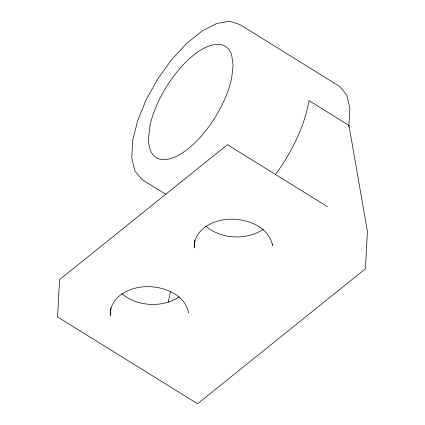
<?xml version="1.0" encoding="UTF-8"?>
<svg xmlns="http://www.w3.org/2000/svg" width="425" height="425" viewBox="0 0 425 425"><rect width="100%" height="100%" fill="white"/><g stroke="black" fill="none" stroke-linecap="round" stroke-linejoin="round"><path stroke-width="0.64" d="M110.829 307.588L110.404 315.446C109.283 296.719 130.087 286.886 146.227 286.647C163.455 286.259 184.896 294.158 188.652 312.959M194.751 240.12L194.326 247.977C193.21 229.25 214.014 219.417 230.148 219.178C247.377 218.79 268.823 226.69 272.574 245.491L272.648 244.184M168.231 302.18L170.643 291.183M263.309 229.351C246.245 240.571 221.436 239.286 205.705 226.243M179.382 296.82C162.318 308.04 137.514 306.754 121.784 293.707M327.436 206.699L227.433 144.681L59.585 279.613L57.566 316.928L197.567 403.75L365.415 268.818L367.434 231.503L348.957 125.412L349.876 108.364L346.779 95.11L339.862 86.551L239.859 24.533L229.606 21.25L216.702 23.471L202.04 31.036L186.612 43.44L171.472 59.835L157.648 79.098L146.083 99.918L137.572 120.886L132.685 140.558L131.761 157.606L134.863 170.861L141.78 179.419L165.893 194.374M348.76 126.602A91.683 40.258 -58.2 0 0 348.957 125.412L308.954 100.603A91.683 40.258 -58.2 0 1 275.358 174.654M149.977 125.827L148.532 138.603A65.487 28.757 -58.2 0 0 185.268 150.933A65.487 28.757 -58.2 0 0 231.662 78.131L233.113 65.349L231.678 55.064A65.487 28.757 -58.2 0 0 190.852 57.417A65.487 28.757 -58.2 0 0 149.977 125.827"/></g></svg>
